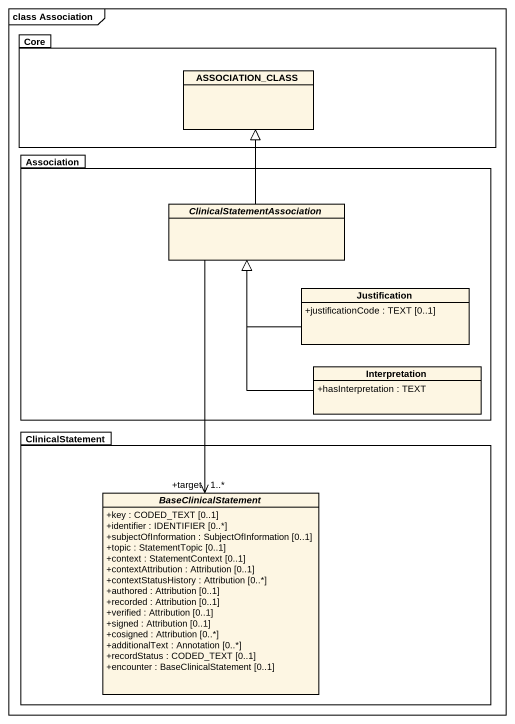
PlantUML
@startuml
mainframe class Association
hide circle
hide empty members
skinparam classAttributeIconSize 0
package Core {
  class ASSOCIATION_CLASS
}
package Association {
  abstract class ClinicalStatementAssociation
  class Justification {
    +justificationCode : TEXT [0..1]
  }
  class Interpretation {
    +hasInterpretation : TEXT
  }
}
package ClinicalStatement {
  abstract class BaseClinicalStatement {
    +key : CODED_TEXT [0..1]
    +identifier : IDENTIFIER [0..*]
    +subjectOfInformation : SubjectOfInformation [0..1]
    +topic : StatementTopic [0..1]
    +context : StatementContext [0..1]
    +contextAttribution : Attribution [0..1]
    +contextStatusHistory : Attribution [0..*]
    +authored : Attribution [0..1]
    +recorded : Attribution [0..1]
    +verified : Attribution [0..1]
    +signed : Attribution [0..1]
    +cosigned : Attribution [0..*]
    +additionalText : Annotation [0..*]
    +recordStatus : CODED_TEXT [0..1]
    +encounter : BaseClinicalStatement [0..1]
  }
}
ClinicalStatementAssociation -up-|> ASSOCIATION_CLASS
Justification -up-|> ClinicalStatementAssociation
Interpretation -up-|> ClinicalStatementAssociation
BaseClinicalStatement "+target\n1..*" <-up- ClinicalStatementAssociation
@enduml
